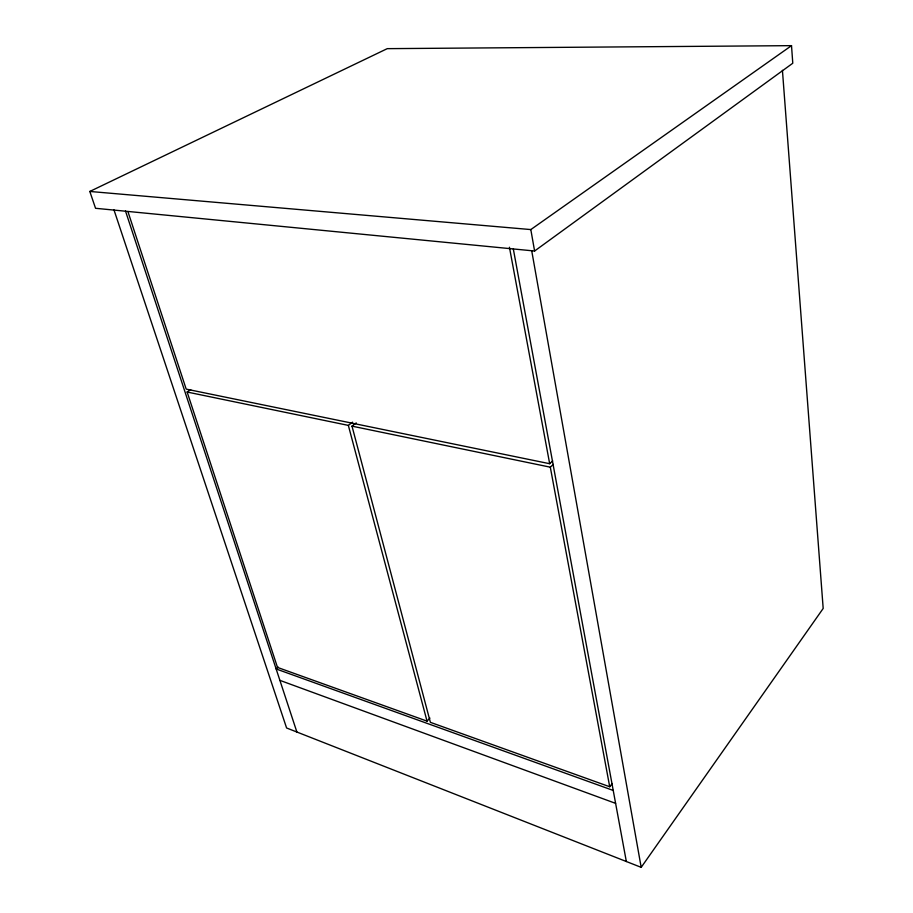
<?xml version="1.0" encoding="UTF-8"?>
<svg xmlns="http://www.w3.org/2000/svg" width="913" height="913" viewBox="0 0 913 913"><rect width="100%" height="100%" fill="white"/><g stroke="black" fill="none" stroke-linecap="round" stroke-linejoin="round"><path stroke-width="1.37" d="M113.999 209.944L286.591 727.981L641.188 867.35L823.184 608.457L782.43 70.324M356.241 422.913L351.996 426.143L430.377 722.331L609.713 786.755L612.167 783.571M190.726 389.703L187.142 392.031L277.495 667.414L427.033 721.133L429.92 718.097M351.996 426.143L550.311 467.182L553.312 464.375M128.037 211.919L186.184 389.109L549.672 463.713L552.673 460.905M278.26 667.049L276.137 668.955L613.228 790.453M187.142 392.031L348.344 425.39L352.589 422.171M534.596 251.018L792.781 63.237L791.514 45.65L387.26 48.651L89.816 191.456L95.545 208.29L534.596 251.018L530.818 229.574L791.514 45.65M89.816 191.456L530.818 229.574M279.88 680.356L615.613 803.36M125.503 211.029L296.885 732.021M348.344 425.39L427.033 721.133M509.431 247.24L549.672 463.713M550.311 467.182L609.713 786.755M513.334 249.044L626.341 861.518M531.72 250.79L641.188 867.35"/></g></svg>
